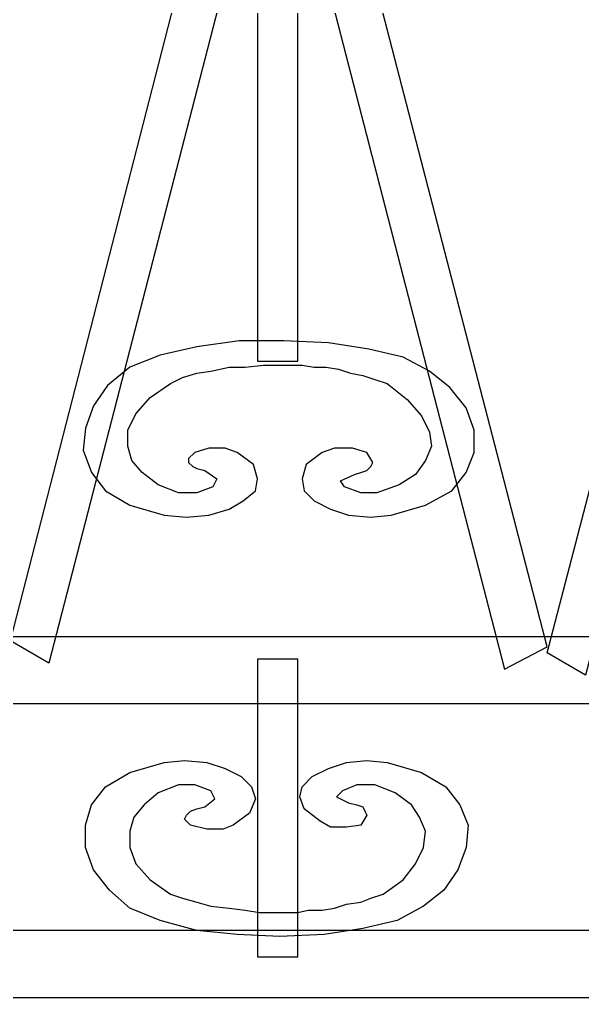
# Model space of a CAD drawing. Header units: centimetres. Extents: x -63 to 58, y -76 to 38.
# Drawn here: x -33.11 to -10.99, y -67.18 to -28.78 of the extents above; entities that cross this region are included whole.
import ezdxf

# ---------------------------------------------------------------- set-up
doc = ezdxf.new("R2010")
doc.units = ezdxf.units.CM
doc.header["$MEASUREMENT"] = 0
doc.layers.add('layer 1', color=7, linetype='Continuous')

msp = doc.modelspace()

# ---------------------------------------------------------------- linework, layer by layer
at = {"layer": 'layer 1', "color": 108}
for points, knots in [([(-12.9379, 19.56961), (-12.9379, 19.56961), (-14.52972, 20.5247), (-14.52972, 20.5247), (-14.52972, 20.5247), (-14.52972, 20.5247), (-33.4723, -53.17628), (-33.4723, -53.17628), (-33.4723, -53.17628), (-33.4723, -53.17628), (-31.96008, -54.05177), (-31.96008, -54.05177), (-31.96008, -54.05177), (-31.96008, -54.05177), (-12.9379, 19.56961), (-12.9379, 19.56961)], [0, 0, 0, 0, 0.25, 0.25, 0.25, 0.25, 0.5, 0.5, 0.5, 0.5, 0.75, 0.75, 0.75, 0.75, 1, 1, 1, 1]), ([(-33.07435, 19.33084), (-33.07435, 19.33084), (-31.48253, 20.28593), (-31.48253, 20.28593), (-31.48253, 20.28593), (-31.48253, 20.28593), (-12.38077, -53.41505), (-12.38077, -53.41505), (-12.38077, -53.41505), (-12.38077, -53.41505), (-14.05217, -54.29055), (-14.05217, -54.29055), (-14.05217, -54.29055), (-14.05217, -54.29055), (-33.07435, 19.33084), (-33.07435, 19.33084)], [0, 0, 0, 0, 0.25, 0.25, 0.25, 0.25, 0.5, 0.5, 0.5, 0.5, 0.75, 0.75, 0.75, 0.75, 1, 1, 1, 1]), ([(-12.9379, 18.93289), (-12.9379, 18.93289), (-11.34609, 19.88798), (-11.34609, 19.88798), (-11.34609, 19.88798), (-11.34609, 19.88798), (7.91486, -53.49464), (7.91486, -53.49464), (7.91486, -53.49464), (7.91486, -53.49464), (6.32304, -54.37014), (6.32304, -54.37014), (6.32304, -54.37014), (6.32304, -54.37014), (-12.9379, 18.93289), (-12.9379, 18.93289)], [0, 0, 0, 0, 0.25, 0.25, 0.25, 0.25, 0.5, 0.5, 0.5, 0.5, 0.75, 0.75, 0.75, 0.75, 1, 1, 1, 1]), ([(8.3924, 18.93289), (8.3924, 18.93289), (6.80059, 19.88798), (6.80059, 19.88798), (6.80059, 19.88798), (6.80059, 19.88798), (-12.38077, -53.65382), (-12.38077, -53.65382), (-12.38077, -53.65382), (-12.38077, -53.65382), (-10.86855, -54.52932), (-10.86855, -54.52932), (-10.86855, -54.52932), (-10.86855, -54.52932), (8.3924, 18.93289), (8.3924, 18.93289)], [0, 0, 0, 0, 0.25, 0.25, 0.25, 0.25, 0.5, 0.5, 0.5, 0.5, 0.75, 0.75, 0.75, 0.75, 1, 1, 1, 1]), ([(-23.76224, -18.39514), (-23.76224, -18.39514), (-22.17042, -18.39514), (-22.17042, -18.39514), (-22.17042, -18.39514), (-22.17042, -18.39514), (-22.17042, -42.19276), (-22.17042, -42.19276), (-22.17042, -42.19276), (-22.17042, -42.19276), (-23.76224, -42.19276), (-23.76224, -42.19276), (-23.76224, -42.19276), (-23.76224, -42.19276), (-23.76224, -18.39514), (-23.76224, -18.39514)], [0, 0, 0, 0, 0.25, 0.25, 0.25, 0.25, 0.5, 0.5, 0.5, 0.5, 0.75, 0.75, 0.75, 0.75, 1, 1, 1, 1]), ([(-16.99703, -42.59071), (-16.99703, -42.59071), (-16.20112, -43.22744), (-16.20112, -43.22744), (-16.20112, -43.22744), (-16.20112, -43.22744), (-15.5644, -44.02335), (-15.5644, -44.02335), (-15.5644, -44.02335), (-15.5644, -44.02335), (-15.24603, -44.89884), (-15.24603, -44.89884), (-15.24603, -44.89884), (-15.24603, -44.89884), (-15.24603, -45.77434), (-15.24603, -45.77434), (-15.24603, -45.77434), (-15.24603, -45.77434), (-15.5644, -46.57025), (-15.5644, -46.57025), (-15.5644, -46.57025), (-15.5644, -46.57025), (-16.12153, -47.28656), (-16.12153, -47.28656), (-16.12153, -47.28656), (-16.12153, -47.28656), (-17.15621, -47.8437), (-17.15621, -47.8437), (-17.15621, -47.8437), (-17.15621, -47.8437), (-18.50925, -48.24165), (-18.50925, -48.24165), (-18.50925, -48.24165), (-18.50925, -48.24165), (-19.30516, -48.32124), (-19.30516, -48.32124), (-19.30516, -48.32124), (-19.30516, -48.32124), (-20.18066, -48.24165), (-20.18066, -48.24165), (-20.18066, -48.24165), (-20.18066, -48.24165), (-20.89697, -48.00288), (-20.89697, -48.00288), (-20.89697, -48.00288), (-20.89697, -48.00288), (-21.5337, -47.68452), (-21.5337, -47.68452), (-21.5337, -47.68452), (-21.5337, -47.68452), (-21.93165, -47.28656), (-21.93165, -47.28656), (-21.93165, -47.28656), (-21.93165, -47.28656), (-22.01124, -46.80902), (-22.01124, -46.80902), (-22.01124, -46.80902), (-22.01124, -46.80902), (-21.85206, -46.25189), (-21.85206, -46.25189), (-21.85206, -46.25189), (-21.85206, -46.25189), (-21.21533, -45.77434), (-21.21533, -45.77434), (-21.21533, -45.77434), (-21.21533, -45.77434), (-20.73779, -45.61516), (-20.73779, -45.61516), (-20.73779, -45.61516), (-20.73779, -45.61516), (-20.02147, -45.61516), (-20.02147, -45.61516), (-20.02147, -45.61516), (-20.02147, -45.61516), (-19.46434, -45.77434), (-19.46434, -45.77434), (-19.46434, -45.77434), (-19.46434, -45.77434), (-19.22557, -46.1723), (-19.22557, -46.1723), (-19.22557, -46.1723), (-19.22557, -46.1723), (-19.30516, -46.33148), (-19.30516, -46.33148), (-19.30516, -46.33148), (-19.30516, -46.33148), (-19.46434, -46.49066), (-19.46434, -46.49066), (-19.46434, -46.49066), (-19.46434, -46.49066), (-19.70311, -46.57025), (-19.70311, -46.57025), (-19.70311, -46.57025), (-19.70311, -46.57025), (-19.94188, -46.64984), (-19.94188, -46.64984), (-19.94188, -46.64984), (-19.94188, -46.64984), (-20.49902, -46.88861), (-20.49902, -46.88861), (-20.49902, -46.88861), (-20.49902, -46.88861), (-20.33984, -47.12738), (-20.33984, -47.12738), (-20.33984, -47.12738), (-20.33984, -47.12738), (-19.70311, -47.36616), (-19.70311, -47.36616), (-19.70311, -47.36616), (-19.70311, -47.36616), (-19.06639, -47.36616), (-19.06639, -47.36616), (-19.06639, -47.36616), (-19.06639, -47.36616), (-18.19089, -47.04779), (-18.19089, -47.04779), (-18.19089, -47.04779), (-18.19089, -47.04779), (-17.55416, -46.64984), (-17.55416, -46.64984), (-17.55416, -46.64984), (-17.55416, -46.64984), (-17.15621, -46.0927), (-17.15621, -46.0927), (-17.15621, -46.0927), (-17.15621, -46.0927), (-16.91744, -45.53557), (-16.91744, -45.53557), (-16.91744, -45.53557), (-16.91744, -45.53557), (-16.99703, -44.97843), (-16.99703, -44.97843), (-16.99703, -44.97843), (-16.99703, -44.97843), (-17.31539, -44.34171), (-17.31539, -44.34171), (-17.31539, -44.34171), (-17.31539, -44.34171), (-17.87253, -43.70498), (-17.87253, -43.70498), (-17.87253, -43.70498), (-17.87253, -43.70498), (-18.66843, -43.06826), (-18.66843, -43.06826), (-18.66843, -43.06826), (-18.66843, -43.06826), (-19.14598, -42.90908), (-19.14598, -42.90908), (-19.14598, -42.90908), (-19.14598, -42.90908), (-19.62352, -42.7499), (-19.62352, -42.7499), (-19.62352, -42.7499), (-19.62352, -42.7499), (-20.10106, -42.6703), (-20.10106, -42.6703), (-20.10106, -42.6703), (-20.10106, -42.6703), (-20.57861, -42.51112), (-20.57861, -42.51112), (-20.57861, -42.51112), (-20.57861, -42.51112), (-21.05615, -42.43153), (-21.05615, -42.43153), (-21.05615, -42.43153), (-21.05615, -42.43153), (-21.5337, -42.43153), (-21.5337, -42.43153), (-21.5337, -42.43153), (-21.5337, -42.43153), (-22.01124, -42.35194), (-22.01124, -42.35194), (-22.01124, -42.35194), (-22.01124, -42.35194), (-22.40919, -42.35194), (-22.40919, -42.35194), (-22.40919, -42.35194), (-22.40919, -42.35194), (-22.40919, -42.35194), (-22.40919, -42.35194), (-22.40919, -42.35194), (-22.40919, -42.35194), (-22.40919, -42.35194), (-22.40919, -42.35194), (-22.40919, -42.35194), (-22.40919, -42.35194), (-22.40919, -42.35194), (-22.40919, -42.35194), (-22.40919, -42.35194), (-22.40919, -42.35194), (-22.40919, -42.35194), (-22.40919, -42.35194), (-22.40919, -42.35194), (-22.40919, -42.35194), (-22.96633, -42.35194), (-22.96633, -42.35194), (-22.96633, -42.35194), (-22.96633, -42.35194), (-23.52346, -42.35194), (-23.52346, -42.35194), (-23.52346, -42.35194), (-23.52346, -42.35194), (-24.23978, -42.43153), (-24.23978, -42.43153), (-24.23978, -42.43153), (-24.23978, -42.43153), (-24.87651, -42.43153), (-24.87651, -42.43153), (-24.87651, -42.43153), (-24.87651, -42.43153), (-25.59282, -42.59071), (-25.59282, -42.59071), (-25.59282, -42.59071), (-25.59282, -42.59071), (-26.14996, -42.6703), (-26.14996, -42.6703), (-26.14996, -42.6703), (-26.14996, -42.6703), (-26.70709, -42.82949), (-26.70709, -42.82949), (-26.70709, -42.82949), (-26.70709, -42.82949), (-27.18464, -43.06826), (-27.18464, -43.06826), (-27.18464, -43.06826), (-27.18464, -43.06826), (-27.98054, -43.62539), (-27.98054, -43.62539), (-27.98054, -43.62539), (-27.98054, -43.62539), (-28.53768, -44.26212), (-28.53768, -44.26212), (-28.53768, -44.26212), (-28.53768, -44.26212), (-28.85604, -44.89884), (-28.85604, -44.89884), (-28.85604, -44.89884), (-28.85604, -44.89884), (-28.85604, -45.53557), (-28.85604, -45.53557), (-28.85604, -45.53557), (-28.85604, -45.53557), (-28.69686, -46.0927), (-28.69686, -46.0927), (-28.69686, -46.0927), (-28.69686, -46.0927), (-28.29891, -46.57025), (-28.29891, -46.57025), (-28.29891, -46.57025), (-28.29891, -46.57025), (-27.66218, -47.04779), (-27.66218, -47.04779), (-27.66218, -47.04779), (-27.66218, -47.04779), (-26.86627, -47.36616), (-26.86627, -47.36616), (-26.86627, -47.36616), (-26.86627, -47.36616), (-26.14996, -47.36616), (-26.14996, -47.36616), (-26.14996, -47.36616), (-26.14996, -47.36616), (-25.51323, -47.12738), (-25.51323, -47.12738), (-25.51323, -47.12738), (-25.51323, -47.12738), (-25.35405, -46.80902), (-25.35405, -46.80902), (-25.35405, -46.80902), (-25.35405, -46.80902), (-25.83159, -46.49066), (-25.83159, -46.49066), (-25.83159, -46.49066), (-25.83159, -46.49066), (-26.14996, -46.41107), (-26.14996, -46.41107), (-26.14996, -46.41107), (-26.14996, -46.41107), (-26.30914, -46.33148), (-26.30914, -46.33148), (-26.30914, -46.33148), (-26.30914, -46.33148), (-26.46832, -46.1723), (-26.46832, -46.1723), (-26.46832, -46.1723), (-26.46832, -46.1723), (-26.46832, -46.01311), (-26.46832, -46.01311), (-26.46832, -46.01311), (-26.46832, -46.01311), (-26.22955, -45.77434), (-26.22955, -45.77434), (-26.22955, -45.77434), (-26.22955, -45.77434), (-25.67241, -45.61516), (-25.67241, -45.61516), (-25.67241, -45.61516), (-25.67241, -45.61516), (-25.03569, -45.61516), (-25.03569, -45.61516), (-25.03569, -45.61516), (-25.03569, -45.61516), (-24.55814, -45.77434), (-24.55814, -45.77434), (-24.55814, -45.77434), (-24.55814, -45.77434), (-23.92142, -46.25189), (-23.92142, -46.25189), (-23.92142, -46.25189), (-23.92142, -46.25189), (-23.76224, -46.80902), (-23.76224, -46.80902), (-23.76224, -46.80902), (-23.76224, -46.80902), (-23.84183, -47.28656), (-23.84183, -47.28656), (-23.84183, -47.28656), (-23.84183, -47.28656), (-24.31937, -47.68452), (-24.31937, -47.68452), (-24.31937, -47.68452), (-24.31937, -47.68452), (-24.87651, -48.00288), (-24.87651, -48.00288), (-24.87651, -48.00288), (-24.87651, -48.00288), (-25.67241, -48.24165), (-25.67241, -48.24165), (-25.67241, -48.24165), (-25.67241, -48.24165), (-26.54791, -48.32124), (-26.54791, -48.32124), (-26.54791, -48.32124), (-26.54791, -48.32124), (-27.42341, -48.24165), (-27.42341, -48.24165), (-27.42341, -48.24165), (-27.42341, -48.24165), (-28.77645, -47.8437), (-28.77645, -47.8437), (-28.77645, -47.8437), (-28.77645, -47.8437), (-29.73154, -47.28656), (-29.73154, -47.28656), (-29.73154, -47.28656), (-29.73154, -47.28656), (-30.28867, -46.57025), (-30.28867, -46.57025), (-30.28867, -46.57025), (-30.28867, -46.57025), (-30.60704, -45.69475), (-30.60704, -45.69475), (-30.60704, -45.69475), (-30.60704, -45.69475), (-30.52745, -44.81925), (-30.52745, -44.81925), (-30.52745, -44.81925), (-30.52745, -44.81925), (-30.20908, -43.94376), (-30.20908, -43.94376), (-30.20908, -43.94376), (-30.20908, -43.94376), (-29.65195, -43.14785), (-29.65195, -43.14785), (-29.65195, -43.14785), (-29.65195, -43.14785), (-28.77645, -42.43153), (-28.77645, -42.43153), (-28.77645, -42.43153), (-28.77645, -42.43153), (-27.58259, -41.95399), (-27.58259, -41.95399), (-27.58259, -41.95399), (-27.58259, -41.95399), (-26.14996, -41.63563), (-26.14996, -41.63563), (-26.14996, -41.63563), (-26.14996, -41.63563), (-24.47855, -41.39685), (-24.47855, -41.39685), (-24.47855, -41.39685), (-24.47855, -41.39685), (-22.72756, -41.39685), (-22.72756, -41.39685), (-22.72756, -41.39685), (-22.72756, -41.39685), (-20.97656, -41.47644), (-20.97656, -41.47644), (-20.97656, -41.47644), (-20.97656, -41.47644), (-19.38475, -41.71522), (-19.38475, -41.71522), (-19.38475, -41.71522), (-19.38475, -41.71522), (-18.03171, -42.03358), (-18.03171, -42.03358), (-18.03171, -42.03358), (-18.03171, -42.03358), (-16.99703, -42.59071), (-16.99703, -42.59071)], [0, 0, 0, 0, 0.01, 0.01, 0.01, 0.01, 0.02, 0.02, 0.02, 0.02, 0.03, 0.03, 0.03, 0.03, 0.04, 0.04, 0.04, 0.04, 0.05, 0.05, 0.05, 0.05, 0.06, 0.06, 0.06, 0.06, 0.07, 0.07, 0.07, 0.07, 0.08, 0.08, 0.08, 0.08, 0.09, 0.09, 0.09, 0.09, 0.1, 0.1, 0.1, 0.1, 0.11, 0.11, 0.11, 0.11, 0.12, 0.12, 0.12, 0.12, 0.13, 0.13, 0.13, 0.13, 0.14, 0.14, 0.14, 0.14, 0.15, 0.15, 0.15, 0.15, 0.16, 0.16, 0.16, 0.16, 0.17, 0.17, 0.17, 0.17, 0.18, 0.18, 0.18, 0.18, 0.19, 0.19, 0.19, 0.19, 0.2, 0.2, 0.2, 0.2, 0.21, 0.21, 0.21, 0.21, 0.22, 0.22, 0.22, 0.22, 0.23, 0.23, 0.23, 0.23, 0.24, 0.24, 0.24, 0.24, 0.25, 0.25, 0.25, 0.25, 0.26, 0.26, 0.26, 0.26, 0.27, 0.27, 0.27, 0.27, 0.28, 0.28, 0.28, 0.28, 0.29, 0.29, 0.29, 0.29, 0.3, 0.3, 0.3, 0.3, 0.31, 0.31, 0.31, 0.31, 0.32, 0.32, 0.32, 0.32, 0.33, 0.33, 0.33, 0.33, 0.34, 0.34, 0.34, 0.34, 0.35, 0.35, 0.35, 0.35, 0.36, 0.36, 0.36, 0.36, 0.37, 0.37, 0.37, 0.37, 0.38, 0.38, 0.38, 0.38, 0.39, 0.39, 0.39, 0.39, 0.4, 0.4, 0.4, 0.4, 0.41, 0.41, 0.41, 0.41, 0.42, 0.42, 0.42, 0.42, 0.43, 0.43, 0.43, 0.43, 0.44, 0.44, 0.44, 0.44, 0.45, 0.45, 0.45, 0.45, 0.46, 0.46, 0.46, 0.46, 0.47, 0.47, 0.47, 0.47, 0.48, 0.48, 0.48, 0.48, 0.49, 0.49, 0.49, 0.49, 0.5, 0.5, 0.5, 0.5, 0.51, 0.51, 0.51, 0.51, 0.52, 0.52, 0.52, 0.52, 0.53, 0.53, 0.53, 0.53, 0.54, 0.54, 0.54, 0.54, 0.55, 0.55, 0.55, 0.55, 0.56, 0.56, 0.56, 0.56, 0.57, 0.57, 0.57, 0.57, 0.58, 0.58, 0.58, 0.58, 0.59, 0.59, 0.59, 0.59, 0.6, 0.6, 0.6, 0.6, 0.61, 0.61, 0.61, 0.61, 0.62, 0.62, 0.62, 0.62, 0.63, 0.63, 0.63, 0.63, 0.64, 0.64, 0.64, 0.64, 0.65, 0.65, 0.65, 0.65, 0.66, 0.66, 0.66, 0.66, 0.67, 0.67, 0.67, 0.67, 0.68, 0.68, 0.68, 0.68, 0.69, 0.69, 0.69, 0.69, 0.7, 0.7, 0.7, 0.7, 0.71, 0.71, 0.71, 0.71, 0.72, 0.72, 0.72, 0.72, 0.73, 0.73, 0.73, 0.73, 0.74, 0.74, 0.74, 0.74, 0.75, 0.75, 0.75, 0.75, 0.76, 0.76, 0.76, 0.76, 0.77, 0.77, 0.77, 0.77, 0.78, 0.78, 0.78, 0.78, 0.79, 0.79, 0.79, 0.79, 0.8, 0.8, 0.8, 0.8, 0.81, 0.81, 0.81, 0.81, 0.82, 0.82, 0.82, 0.82, 0.83, 0.83, 0.83, 0.83, 0.84, 0.84, 0.84, 0.84, 0.85, 0.85, 0.85, 0.85, 0.86, 0.86, 0.86, 0.86, 0.87, 0.87, 0.87, 0.87, 0.88, 0.88, 0.88, 0.88, 0.89, 0.89, 0.89, 0.89, 0.9, 0.9, 0.9, 0.9, 0.91, 0.91, 0.91, 0.91, 0.92, 0.92, 0.92, 0.92, 0.93, 0.93, 0.93, 0.93, 0.94, 0.94, 0.94, 0.94, 0.95, 0.95, 0.95, 0.95, 0.96, 0.96, 0.96, 0.96, 0.97, 0.97, 0.97, 0.97, 0.98, 0.98, 0.98, 0.98, 0.99, 0.99, 0.99, 0.99, 1, 1, 1, 1]), ([(-55.6781, -53.01709), (-55.6781, -53.01709), (52.24687, -53.01709), (52.24687, -53.01709), (52.24687, -53.01709), (52.24687, -53.01709), (52.24687, -55.64359), (52.24687, -55.64359), (52.24687, -55.64359), (52.24687, -55.64359), (-55.6781, -55.64359), (-55.6781, -55.64359), (-55.6781, -55.64359), (-55.6781, -55.64359), (-55.6781, -53.01709), (-55.6781, -53.01709)], [0, 0, 0, 0, 0.25, 0.25, 0.25, 0.25, 0.5, 0.5, 0.5, 0.5, 0.75, 0.75, 0.75, 0.75, 1, 1, 1, 1]), ([(-23.76224, -53.89259), (-23.76224, -53.89259), (-22.17042, -53.89259), (-22.17042, -53.89259), (-22.17042, -53.89259), (-22.17042, -53.89259), (-22.17042, -65.59242), (-22.17042, -65.59242), (-22.17042, -65.59242), (-22.17042, -65.59242), (-23.76224, -65.59242), (-23.76224, -65.59242), (-23.76224, -65.59242), (-23.76224, -65.59242), (-23.76224, -53.89259), (-23.76224, -53.89259)], [0, 0, 0, 0, 0.25, 0.25, 0.25, 0.25, 0.5, 0.5, 0.5, 0.5, 0.75, 0.75, 0.75, 0.75, 1, 1, 1, 1]), ([(-17.2358, -63.60266), (-17.2358, -63.60266), (-16.43989, -62.96593), (-16.43989, -62.96593), (-16.43989, -62.96593), (-16.43989, -62.96593), (-15.88276, -62.17002), (-15.88276, -62.17002), (-15.88276, -62.17002), (-15.88276, -62.17002), (-15.5644, -61.29453), (-15.5644, -61.29453), (-15.5644, -61.29453), (-15.5644, -61.29453), (-15.48481, -60.41903), (-15.48481, -60.41903), (-15.48481, -60.41903), (-15.48481, -60.41903), (-15.80317, -59.62312), (-15.80317, -59.62312), (-15.80317, -59.62312), (-15.80317, -59.62312), (-16.3603, -58.90681), (-16.3603, -58.90681), (-16.3603, -58.90681), (-16.3603, -58.90681), (-17.31539, -58.34967), (-17.31539, -58.34967), (-17.31539, -58.34967), (-17.31539, -58.34967), (-18.66843, -57.95172), (-18.66843, -57.95172), (-18.66843, -57.95172), (-18.66843, -57.95172), (-19.46434, -57.87213), (-19.46434, -57.87213), (-19.46434, -57.87213), (-19.46434, -57.87213), (-20.26025, -57.95172), (-20.26025, -57.95172), (-20.26025, -57.95172), (-20.26025, -57.95172), (-20.97656, -58.19049), (-20.97656, -58.19049), (-20.97656, -58.19049), (-20.97656, -58.19049), (-21.61329, -58.50885), (-21.61329, -58.50885), (-21.61329, -58.50885), (-21.61329, -58.50885), (-22.01124, -58.90681), (-22.01124, -58.90681), (-22.01124, -58.90681), (-22.01124, -58.90681), (-22.09083, -59.30476), (-22.09083, -59.30476), (-22.09083, -59.30476), (-22.09083, -59.30476), (-21.93165, -59.7823), (-21.93165, -59.7823), (-21.93165, -59.7823), (-21.93165, -59.7823), (-21.29493, -60.25985), (-21.29493, -60.25985), (-21.29493, -60.25985), (-21.29493, -60.25985), (-20.89697, -60.49862), (-20.89697, -60.49862), (-20.89697, -60.49862), (-20.89697, -60.49862), (-20.26025, -60.49862), (-20.26025, -60.49862), (-20.26025, -60.49862), (-20.26025, -60.49862), (-19.70311, -60.41903), (-19.70311, -60.41903), (-19.70311, -60.41903), (-19.70311, -60.41903), (-19.46434, -60.02107), (-19.46434, -60.02107), (-19.46434, -60.02107), (-19.46434, -60.02107), (-19.54393, -59.86189), (-19.54393, -59.86189), (-19.54393, -59.86189), (-19.54393, -59.86189), (-19.62352, -59.70271), (-19.62352, -59.70271), (-19.62352, -59.70271), (-19.62352, -59.70271), (-19.86229, -59.62312), (-19.86229, -59.62312), (-19.86229, -59.62312), (-19.86229, -59.62312), (-20.18066, -59.54353), (-20.18066, -59.54353), (-20.18066, -59.54353), (-20.18066, -59.54353), (-20.6582, -59.30476), (-20.6582, -59.30476), (-20.6582, -59.30476), (-20.6582, -59.30476), (-20.41943, -59.06599), (-20.41943, -59.06599), (-20.41943, -59.06599), (-20.41943, -59.06599), (-19.86229, -58.82721), (-19.86229, -58.82721), (-19.86229, -58.82721), (-19.86229, -58.82721), (-19.14598, -58.82721), (-19.14598, -58.82721), (-19.14598, -58.82721), (-19.14598, -58.82721), (-18.35007, -59.14558), (-18.35007, -59.14558), (-18.35007, -59.14558), (-18.35007, -59.14558), (-17.71334, -59.62312), (-17.71334, -59.62312), (-17.71334, -59.62312), (-17.71334, -59.62312), (-17.39498, -60.10067), (-17.39498, -60.10067), (-17.39498, -60.10067), (-17.39498, -60.10067), (-17.15621, -60.6578), (-17.15621, -60.6578), (-17.15621, -60.6578), (-17.15621, -60.6578), (-17.2358, -61.29453), (-17.2358, -61.29453), (-17.2358, -61.29453), (-17.2358, -61.29453), (-17.55416, -61.93125), (-17.55416, -61.93125), (-17.55416, -61.93125), (-17.55416, -61.93125), (-18.03171, -62.56798), (-18.03171, -62.56798), (-18.03171, -62.56798), (-18.03171, -62.56798), (-18.82761, -63.12511), (-18.82761, -63.12511), (-18.82761, -63.12511), (-18.82761, -63.12511), (-19.30516, -63.28429), (-19.30516, -63.28429), (-19.30516, -63.28429), (-19.30516, -63.28429), (-19.70311, -63.44347), (-19.70311, -63.44347), (-19.70311, -63.44347), (-19.70311, -63.44347), (-20.26025, -63.52306), (-20.26025, -63.52306), (-20.26025, -63.52306), (-20.26025, -63.52306), (-20.73779, -63.68225), (-20.73779, -63.68225), (-20.73779, -63.68225), (-20.73779, -63.68225), (-21.21533, -63.76184), (-21.21533, -63.76184), (-21.21533, -63.76184), (-21.21533, -63.76184), (-21.77247, -63.76184), (-21.77247, -63.76184), (-21.77247, -63.76184), (-21.77247, -63.76184), (-22.17042, -63.84143), (-22.17042, -63.84143), (-22.17042, -63.84143), (-22.17042, -63.84143), (-22.64797, -63.84143), (-22.64797, -63.84143), (-22.64797, -63.84143), (-22.64797, -63.84143), (-22.64797, -63.84143), (-22.64797, -63.84143), (-22.64797, -63.84143), (-22.64797, -63.84143), (-22.64797, -63.84143), (-22.64797, -63.84143), (-22.64797, -63.84143), (-22.64797, -63.84143), (-22.64797, -63.84143), (-22.64797, -63.84143), (-22.64797, -63.84143), (-22.64797, -63.84143), (-22.64797, -63.84143), (-22.64797, -63.84143), (-22.64797, -63.84143), (-22.64797, -63.84143), (-23.12551, -63.84143), (-23.12551, -63.84143), (-23.12551, -63.84143), (-23.12551, -63.84143), (-23.68265, -63.84143), (-23.68265, -63.84143), (-23.68265, -63.84143), (-23.68265, -63.84143), (-24.23978, -63.76184), (-24.23978, -63.76184), (-24.23978, -63.76184), (-24.23978, -63.76184), (-24.87651, -63.68225), (-24.87651, -63.68225), (-24.87651, -63.68225), (-24.87651, -63.68225), (-25.59282, -63.60266), (-25.59282, -63.60266), (-25.59282, -63.60266), (-25.59282, -63.60266), (-26.14996, -63.44347), (-26.14996, -63.44347), (-26.14996, -63.44347), (-26.14996, -63.44347), (-26.70709, -63.28429), (-26.70709, -63.28429), (-26.70709, -63.28429), (-26.70709, -63.28429), (-27.18464, -63.12511), (-27.18464, -63.12511), (-27.18464, -63.12511), (-27.18464, -63.12511), (-27.98054, -62.56798), (-27.98054, -62.56798), (-27.98054, -62.56798), (-27.98054, -62.56798), (-28.53768, -61.93125), (-28.53768, -61.93125), (-28.53768, -61.93125), (-28.53768, -61.93125), (-28.77645, -61.29453), (-28.77645, -61.29453), (-28.77645, -61.29453), (-28.77645, -61.29453), (-28.77645, -60.6578), (-28.77645, -60.6578), (-28.77645, -60.6578), (-28.77645, -60.6578), (-28.61727, -60.10067), (-28.61727, -60.10067), (-28.61727, -60.10067), (-28.61727, -60.10067), (-28.21932, -59.62312), (-28.21932, -59.62312), (-28.21932, -59.62312), (-28.21932, -59.62312), (-27.66218, -59.14558), (-27.66218, -59.14558), (-27.66218, -59.14558), (-27.66218, -59.14558), (-26.86627, -58.82721), (-26.86627, -58.82721), (-26.86627, -58.82721), (-26.86627, -58.82721), (-26.22955, -58.82721), (-26.22955, -58.82721), (-26.22955, -58.82721), (-26.22955, -58.82721), (-25.59282, -59.06599), (-25.59282, -59.06599), (-25.59282, -59.06599), (-25.59282, -59.06599), (-25.43364, -59.38435), (-25.43364, -59.38435), (-25.43364, -59.38435), (-25.43364, -59.38435), (-25.83159, -59.70271), (-25.83159, -59.70271), (-25.83159, -59.70271), (-25.83159, -59.70271), (-26.14996, -59.7823), (-26.14996, -59.7823), (-26.14996, -59.7823), (-26.14996, -59.7823), (-26.38873, -59.86189), (-26.38873, -59.86189), (-26.38873, -59.86189), (-26.38873, -59.86189), (-26.54791, -60.02107), (-26.54791, -60.02107), (-26.54791, -60.02107), (-26.54791, -60.02107), (-26.6275, -60.18026), (-26.6275, -60.18026), (-26.6275, -60.18026), (-26.6275, -60.18026), (-26.38873, -60.41903), (-26.38873, -60.41903), (-26.38873, -60.41903), (-26.38873, -60.41903), (-25.752, -60.57821), (-25.752, -60.57821), (-25.752, -60.57821), (-25.752, -60.57821), (-25.11528, -60.57821), (-25.11528, -60.57821), (-25.11528, -60.57821), (-25.11528, -60.57821), (-24.71732, -60.41903), (-24.71732, -60.41903), (-24.71732, -60.41903), (-24.71732, -60.41903), (-24.0806, -59.94148), (-24.0806, -59.94148), (-24.0806, -59.94148), (-24.0806, -59.94148), (-23.84183, -59.38435), (-23.84183, -59.38435), (-23.84183, -59.38435), (-23.84183, -59.38435), (-24.00101, -58.90681), (-24.00101, -58.90681), (-24.00101, -58.90681), (-24.00101, -58.90681), (-24.39896, -58.50885), (-24.39896, -58.50885), (-24.39896, -58.50885), (-24.39896, -58.50885), (-25.03569, -58.19049), (-25.03569, -58.19049), (-25.03569, -58.19049), (-25.03569, -58.19049), (-25.752, -57.95172), (-25.752, -57.95172), (-25.752, -57.95172), (-25.752, -57.95172), (-26.6275, -57.87213), (-26.6275, -57.87213), (-26.6275, -57.87213), (-26.6275, -57.87213), (-27.42341, -57.95172), (-27.42341, -57.95172), (-27.42341, -57.95172), (-27.42341, -57.95172), (-28.77645, -58.34967), (-28.77645, -58.34967), (-28.77645, -58.34967), (-28.77645, -58.34967), (-29.73154, -58.90681), (-29.73154, -58.90681), (-29.73154, -58.90681), (-29.73154, -58.90681), (-30.28867, -59.62312), (-30.28867, -59.62312), (-30.28867, -59.62312), (-30.28867, -59.62312), (-30.52745, -60.41903), (-30.52745, -60.41903), (-30.52745, -60.41903), (-30.52745, -60.41903), (-30.52745, -61.29453), (-30.52745, -61.29453), (-30.52745, -61.29453), (-30.52745, -61.29453), (-30.20908, -62.17002), (-30.20908, -62.17002), (-30.20908, -62.17002), (-30.20908, -62.17002), (-29.57236, -62.96593), (-29.57236, -62.96593), (-29.57236, -62.96593), (-29.57236, -62.96593), (-28.77645, -63.68225), (-28.77645, -63.68225), (-28.77645, -63.68225), (-28.77645, -63.68225), (-27.58259, -64.15979), (-27.58259, -64.15979), (-27.58259, -64.15979), (-27.58259, -64.15979), (-26.14996, -64.55774), (-26.14996, -64.55774), (-26.14996, -64.55774), (-26.14996, -64.55774), (-24.55814, -64.71693), (-24.55814, -64.71693), (-24.55814, -64.71693), (-24.55814, -64.71693), (-22.88674, -64.79652), (-22.88674, -64.79652), (-22.88674, -64.79652), (-22.88674, -64.79652), (-21.13574, -64.71693), (-21.13574, -64.71693), (-21.13574, -64.71693), (-21.13574, -64.71693), (-19.62352, -64.47815), (-19.62352, -64.47815), (-19.62352, -64.47815), (-19.62352, -64.47815), (-18.27048, -64.15979), (-18.27048, -64.15979), (-18.27048, -64.15979), (-18.27048, -64.15979), (-17.2358, -63.60266), (-17.2358, -63.60266)], [0, 0, 0, 0, 0.01, 0.01, 0.01, 0.01, 0.02, 0.02, 0.02, 0.02, 0.03, 0.03, 0.03, 0.03, 0.04, 0.04, 0.04, 0.04, 0.05, 0.05, 0.05, 0.05, 0.06, 0.06, 0.06, 0.06, 0.07, 0.07, 0.07, 0.07, 0.08, 0.08, 0.08, 0.08, 0.09, 0.09, 0.09, 0.09, 0.1, 0.1, 0.1, 0.1, 0.11, 0.11, 0.11, 0.11, 0.12, 0.12, 0.12, 0.12, 0.13, 0.13, 0.13, 0.13, 0.14, 0.14, 0.14, 0.14, 0.15, 0.15, 0.15, 0.15, 0.16, 0.16, 0.16, 0.16, 0.17, 0.17, 0.17, 0.17, 0.18, 0.18, 0.18, 0.18, 0.19, 0.19, 0.19, 0.19, 0.2, 0.2, 0.2, 0.2, 0.21, 0.21, 0.21, 0.21, 0.22, 0.22, 0.22, 0.22, 0.23, 0.23, 0.23, 0.23, 0.24, 0.24, 0.24, 0.24, 0.25, 0.25, 0.25, 0.25, 0.26, 0.26, 0.26, 0.26, 0.27, 0.27, 0.27, 0.27, 0.28, 0.28, 0.28, 0.28, 0.29, 0.29, 0.29, 0.29, 0.3, 0.3, 0.3, 0.3, 0.31, 0.31, 0.31, 0.31, 0.32, 0.32, 0.32, 0.32, 0.33, 0.33, 0.33, 0.33, 0.34, 0.34, 0.34, 0.34, 0.35, 0.35, 0.35, 0.35, 0.36, 0.36, 0.36, 0.36, 0.37, 0.37, 0.37, 0.37, 0.38, 0.38, 0.38, 0.38, 0.39, 0.39, 0.39, 0.39, 0.4, 0.4, 0.4, 0.4, 0.41, 0.41, 0.41, 0.41, 0.42, 0.42, 0.42, 0.42, 0.43, 0.43, 0.43, 0.43, 0.44, 0.44, 0.44, 0.44, 0.45, 0.45, 0.45, 0.45, 0.46, 0.46, 0.46, 0.46, 0.47, 0.47, 0.47, 0.47, 0.48, 0.48, 0.48, 0.48, 0.49, 0.49, 0.49, 0.49, 0.5, 0.5, 0.5, 0.5, 0.51, 0.51, 0.51, 0.51, 0.52, 0.52, 0.52, 0.52, 0.53, 0.53, 0.53, 0.53, 0.54, 0.54, 0.54, 0.54, 0.55, 0.55, 0.55, 0.55, 0.56, 0.56, 0.56, 0.56, 0.57, 0.57, 0.57, 0.57, 0.58, 0.58, 0.58, 0.58, 0.59, 0.59, 0.59, 0.59, 0.6, 0.6, 0.6, 0.6, 0.61, 0.61, 0.61, 0.61, 0.62, 0.62, 0.62, 0.62, 0.63, 0.63, 0.63, 0.63, 0.64, 0.64, 0.64, 0.64, 0.65, 0.65, 0.65, 0.65, 0.66, 0.66, 0.66, 0.66, 0.67, 0.67, 0.67, 0.67, 0.68, 0.68, 0.68, 0.68, 0.69, 0.69, 0.69, 0.69, 0.7, 0.7, 0.7, 0.7, 0.71, 0.71, 0.71, 0.71, 0.72, 0.72, 0.72, 0.72, 0.73, 0.73, 0.73, 0.73, 0.74, 0.74, 0.74, 0.74, 0.75, 0.75, 0.75, 0.75, 0.76, 0.76, 0.76, 0.76, 0.77, 0.77, 0.77, 0.77, 0.78, 0.78, 0.78, 0.78, 0.79, 0.79, 0.79, 0.79, 0.8, 0.8, 0.8, 0.8, 0.81, 0.81, 0.81, 0.81, 0.82, 0.82, 0.82, 0.82, 0.83, 0.83, 0.83, 0.83, 0.84, 0.84, 0.84, 0.84, 0.85, 0.85, 0.85, 0.85, 0.86, 0.86, 0.86, 0.86, 0.87, 0.87, 0.87, 0.87, 0.88, 0.88, 0.88, 0.88, 0.89, 0.89, 0.89, 0.89, 0.9, 0.9, 0.9, 0.9, 0.91, 0.91, 0.91, 0.91, 0.92, 0.92, 0.92, 0.92, 0.93, 0.93, 0.93, 0.93, 0.94, 0.94, 0.94, 0.94, 0.95, 0.95, 0.95, 0.95, 0.96, 0.96, 0.96, 0.96, 0.97, 0.97, 0.97, 0.97, 0.98, 0.98, 0.98, 0.98, 0.99, 0.99, 0.99, 0.99, 1, 1, 1, 1]), ([(-55.51892, -64.55774), (-55.51892, -64.55774), (51.53055, -64.55774), (51.53055, -64.55774), (51.53055, -64.55774), (51.53055, -64.55774), (51.53055, -67.18424), (51.53055, -67.18424), (51.53055, -67.18424), (51.53055, -67.18424), (-55.51892, -67.18424), (-55.51892, -67.18424), (-55.51892, -67.18424), (-55.51892, -67.18424), (-55.51892, -64.55774), (-55.51892, -64.55774)], [0, 0, 0, 0, 0.25, 0.25, 0.25, 0.25, 0.5, 0.5, 0.5, 0.5, 0.75, 0.75, 0.75, 0.75, 1, 1, 1, 1])]:
    msp.add_open_spline(points, degree=3, knots=knots, dxfattribs=at)

doc.saveas('drawing.dxf')
